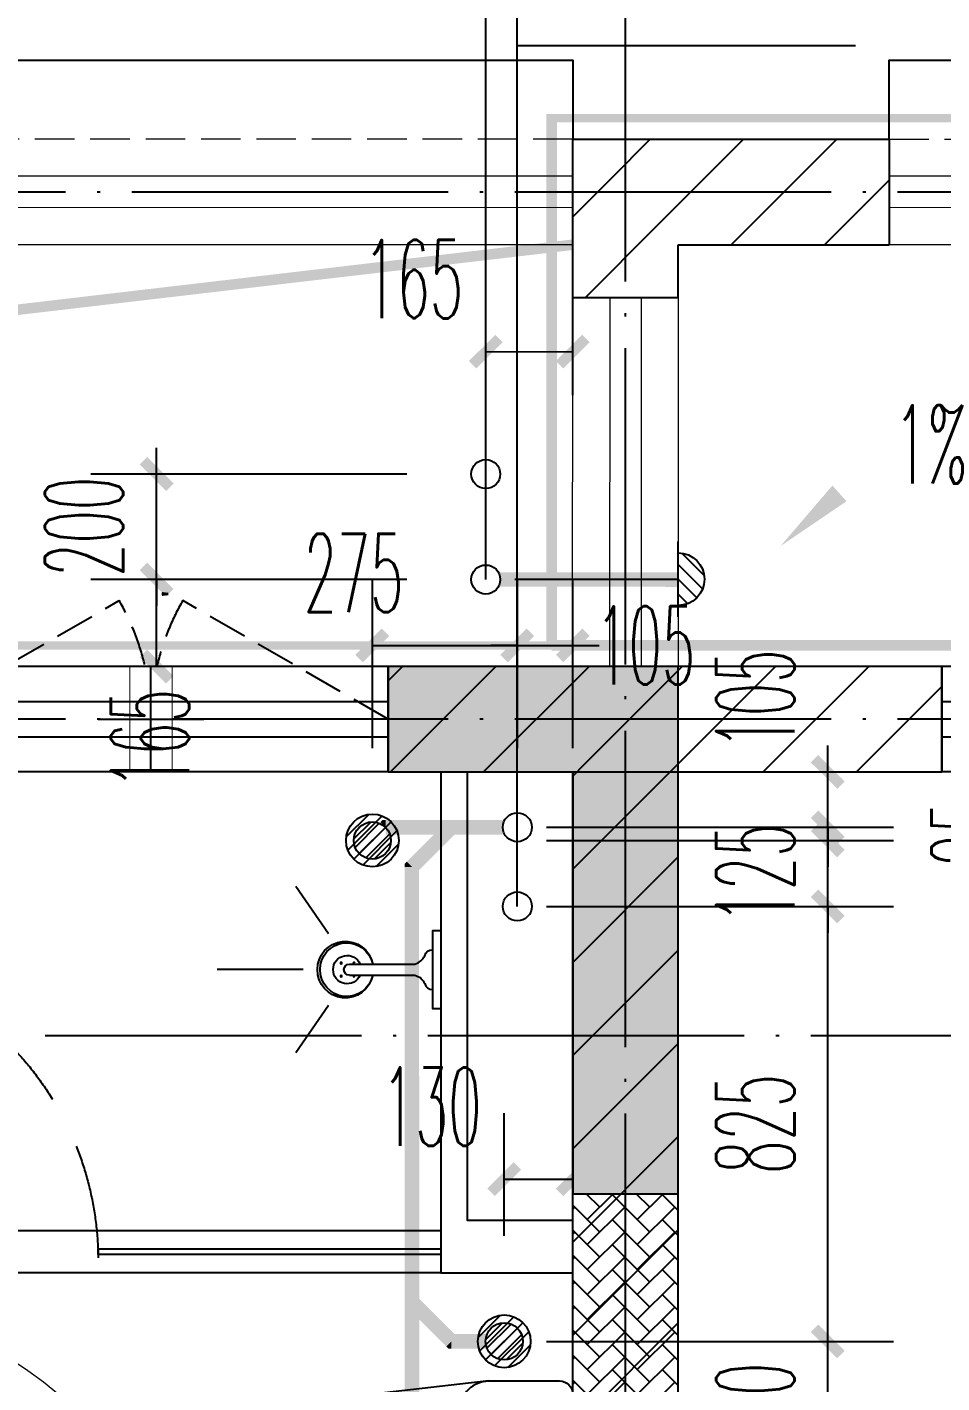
# Model space of a CAD drawing. Extents: x 27938 to 1507990, y 110129 to 923079.
# Drawn here: x 1231629 to 1233364, y 588665 to 591237 of the extents above; entities that cross this region are included whole.
import ezdxf

# ---------------------------------------------------------------- set-up
doc = ezdxf.new("R2010")
doc.units = 0
doc.header["$LTSCALE"] = 1000
doc.header["$MEASUREMENT"] = 0
doc.linetypes.add('DASH', pattern=[0.35, 0.25, -0.1])
doc.linetypes.add('DOTE', pattern=[2.4200000000000004, 2, -0.2, 0.02, -0.2])
for name, color, linetype in [('----建筑底图', 8, 'Continuous'), ('COLUMN', 9, 'Continuous'), ('CURTWALL', 4, 'Continuous'), ('DIM_SYMB', 3, 'Continuous'), ('DIM_废水', 31, 'Continuous'), ('DIM_污水', 2, 'Continuous'), ('DIM_雨水', 4, 'Continuous'), ('DIM_餐饮排水', 31, 'Continuous'), ('DOTE', 1, 'Continuous'), ('EQUIP_地漏', 7, 'Continuous'), ('IP-bath&kitchen-JOHNSON', 4, 'Continuous'), ('LVTRY', 6, 'Continuous'), ('P-bath&kitchen-JOHNSON', 4, 'Continuous'), ('PIPE-废水', 31, 'TG_F'), ('PIPE-污水', 2, 'W'), ('PUB_HATCH', 8, 'Continuous'), ('VPIPE-凝结', 150, 'N'), ('VPIPE-废水', 31, 'Continuous'), ('VPIPE-污水', 2, 'W'), ('VPIPE-雨水', 4, 'Y'), ('VPIPE-餐饮排水', 41, 'P'), ('WALL', 9, 'Continuous'), ('WINDOW', 4, 'Continuous'), ('WINDOW_TEXT', 7, 'Continuous'), ('保温', 6, 'Continuous'), ('机电标识类', 1, 'Continuous'), ('看线', 251, 'Continuous')]:
    doc.layers.add(name, color=color, linetype=linetype)
for name, color, linetype, lineweight in [('平面-排水沟', 86, 'Continuous', 15), ('平面-栏杆', 135, 'Continuous', 15), ('平面-看线', 45, 'Continuous', 15), ('平面-空调室内机', 176, 'Continuous', 9), ('空调', 76, 'Continuous', 13)]:
    doc.layers.add(name, color=color, linetype=linetype, lineweight=lineweight)
doc.styles.add('_TCH_DIM', font='SIMPLEX.shx', dxfattribs={"width": 0.7, "bigfont": 'GBCBIG.shx'})
doc.styles.add('_TCH_DIM_T3', font='SIMPLEX.shx', dxfattribs={"width": 0.4941176470588236, "bigfont": 'GBCBIG.shx'})
doc.styles.add('_TCH_WINDOW', font='SIMPLEX.shx', dxfattribs={"width": 0.7, "height": 3.5, "bigfont": 'GBCBIG.shx'})
doc.styles.get("Standard").update_dxf_attribs({"font": 'gbenor.shx', "bigfont": 'gbcbig.shx'})
doc.styles.add('TG_LINETYPE', font='SIMPLEX', dxfattribs={"width": 0.8, "height": 3, "bigfont": 'HZTXT'})
doc.linetypes.add('N', pattern='A,3,-0.2,["N",Standard,S=0.25,R=0,X=-0.1,Y=-0.115],-0.2', length=3.4)
doc.linetypes.add('P', pattern='A,3,-0.2,["P",Standard,S=0.25,R=0,X=-0.1,Y=-0.115],-0.2', length=3.4)
doc.linetypes.add('TG_F', pattern='A,2,-0.3,["F",TG_LINETYPE,S=0.1,R=0,X=-0.23,Y=-0.15],0', length=2.3)
doc.linetypes.add('W', pattern='A,3,-0.2,["W",Standard,S=0.25,R=0,X=-0.1,Y=-0.115],-0.2', length=3.4)
doc.linetypes.add('Y', pattern='A,3,-0.2,["Y",Standard,S=0.25,R=0,X=-0.1,Y=-0.115],-0.2', length=3.4)
doc.dimstyles.new('_TWT_ARCH&&50', dxfattribs={"dimtxt": 148.75, "dimasz": 50, "dimexe": 125, "dimexo": 150, "dimgap": 63.12500000000001, "dimtad": 1, "dimdec": 0, "dimzin": 0, "dimdsep": 46, "dimtxsty": '_TCH_DIM_T3', "dimblk": 'ARCHTICK', "dimcen": 0.09, "dimclrt": 7, "dimazin": 2, "dimtfac": 1, "dimtdec": 0, "dimtix": 1, "dimtmove": 2, "dimatfit": 3, "dimfxl": 100, "dimtolj": 1, "dimtzin": 0, "dimarcsym": 0})
pattern_1 = [(45, (0, 89.755675), (-88.38838300365748, 88.3883830036575), [])]

# ---------------------------------------------------------------- blocks, each defined once
blk = doc.blocks.new('GFDGFSDFGD')
at = {"layer": 'PUB_HATCH'}
blk.add_hatch(color=256, dxfattribs=at).paths.add_polyline_path([(451666.7167304971, 373023.7243817647), (451666.7167987649, 372823.7234225881), (452016.6324407475, 372823.7236273639), (452016.6323879224, 372023.7239847798), (452216.631569413, 372023.7232685714), (452216.6321395629, 373023.7242364523)])
at = {"layer": 'COLUMN', "color": 6}
for p, q in [((451666.7167304971, 373023.7243817647), (451666.7167987649, 372823.7234225881)), ((452216.6321395629, 373023.7242364523), (451666.7167304971, 373023.7243817647)), ((452216.631569413, 372023.7232685714), (452216.6321395629, 373023.7242364523)), ((451666.7167987649, 372823.7234225881), (452016.6324407475, 372823.7236273639)), ((452016.6324407475, 372823.7236273639), (452016.6323879224, 372023.7239847798)), ((452016.6323879224, 372023.7239847798), (452216.631569413, 372023.7232685714))]:
    blk.add_line(p, q, dxfattribs=at)
blk = doc.blocks.new('GDFGDGRD')
at = {"layer": '保温', "linetype": 'ByBlock', "ltscale": 10}
h = blk.add_hatch(dxfattribs=at)
h.set_pattern_fill('AR-HBONE', color=251, scale=55)
h.set_pattern_definition([(45, (0, 0), (0, 47.41575231924514), [100.584, -33.528]), (135, (23.70786, 23.70786), (3.05311331771918e-15, 47.41575231924513), [100.584, -33.528])])
h.paths.add_polyline_path([(439016.5790388767, 370023.7249376682), (439016.5712974954, 372023.7235304342), (439216.5712974836, 372023.7237229171), (439216.5790388649, 370023.7251301511)])
blk = doc.blocks.new('dongkong')
blk.add_wipeout([(-603756.0415179721, 210770.96306340612), (-603756.0415180603, 210570.80961624245), (-603836.0415181214, 210570.80961593534), (-603836.0415181519, 210770.96306307407)])
at = {"layer": '机电标识类', "color": 250, "linetype": 'DASH', "ltscale": 400}
for p, q in [((-603796.0415180789, 210770.9630630909), (-603796.0415180789, 210570.8096162414)), ((-603896.0415180789, 210670.6929921169), (-603696.0415180789, 210670.6929921169))]:
    blk.add_line(p, q, dxfattribs=at)
at = {"layer": '空调', "color": 6, "linetype": 'DASH', "const_width": 2}
blk.add_lwpolyline([(-603756.0415180789, 210770.9630630909), (-603756.0415180789, 210570.8096162414), (-603836.0415180789, 210570.8096162414), (-603836.0415180789, 210770.9630630909)], close=True, dxfattribs=at)
blk = doc.blocks.new('rrrrrrrrrrrra')
at = {"color": 0}
for p, q in [((252.6024353011744, 483.7312025176361), (-87.39756469882559, 483.7312025176361)), ((-112.3975646988256, 458.7312025176361), (-112.3975646988256, 324.3323662159964)), ((277.6024353011744, 324.3323662159964), (277.6024353011744, 458.7312025176361)), ((-112.3975646988256, 324.3323662159964), (-63.69972878636327, -103.3637925456278)), ((277.6024353011744, 324.3323662159964), (227.5135563242948, -115.5808400628157)), ((-59.12511469877791, 271.0599162159488), (224.3299853011267, 271.0599162159488)), ((-20.6103619200876, 232.4137265472673), (-34.18044077546801, 153.6153487120755)), ((185.8152325224364, 232.4137265477329), (-20.6103619200876, 232.4137265472673)), ((185.8152325224364, 232.4137265477329), (199.3853113778168, 153.6153487125412)), ((191.3197469591396, 200.4502565474249), (-26.11487635679077, 200.4502565474249))]:
    blk.add_line(p, q, dxfattribs=at)
for centre, radius, start, end in [((-87.39756469882559, 458.7312025176361), 25, 90, 180), ((252.6024353011744, 458.7312025176361), 25, 0, 90), ((-59.12511469877791, 324.3323662164621), 53.27245000000602, 180, 270), ((224.3299853008939, 324.3323662164621), 53.27245000000253, 270, 0), ((-322.583031725022, 209.8070477982983), 293.8257332377133, 333.5368539848596, 351.4828191908725), ((487.787902327138, 209.8070477982983), 293.8257332377133, 188.5171808091275, 206.4631460151405), ((148.969911527005, -3.179016253445297), 224.0767612256445, 158.5202191710939, 180), ((16.2349590753438, -3.179016253445297), 224.0767612256723, 0, 21.47978082890611), ((83.83053322241176, -63.61970424279571), 152.7899563564, 195.0773243454172, 340.1181212308546)]:
    blk.add_arc(centre, radius, start, end, dxfattribs=at)
blk = doc.blocks.new('$lvtry$00000171')
at = {"color": 0}
for p, q in [((-74.24621202462731, 10.60660171788186), (-10.60660171788186, 74.24621202462731)), ((-69.81875867368217, -27.39235180270043), (27.39235180242758, 69.81875867368217)), ((-53.03300858900184, -53.03300858886359), (53.03300858900184, 53.03300858886359)), ((-27.39235180242758, -69.81875867368217), (69.81875867368217, 27.39235180270043)), ((10.60660171788186, -74.24621202462731), (74.24621202462731, -10.60660171788186))]:
    blk.add_line(p, q, dxfattribs=at)
blk.add_circle((0, 0), 75, dxfattribs=at)
blk.add_point((0, 0), dxfattribs=at)
blk = doc.blocks.new('135')
blk.add_hatch(color=0).paths.add_polyline_path([(4.76418280357393, 1.812162386259842), (3.614183923258678, -0.9586682789313272), (-4.698308072380313, 2.491328362025341), (-3.548309192054148, 5.262159027231063)])
at = {"color": 0}
for p, q in [((-5.000000000007275, 10.93307908955376), (-5.000000000007275, 30.53458335841333)), ((0, -9.095e-13), (-7.276000000000001e-12, 39.11915162772765)), ((4.999999999996362, 10.92478528669653), (4.999999999992723, 32.30060393840449)), ((-6.34257382159194, 2.632406550414998), (5.421245566391007, -2.250020692198631)), ((-5.698204626369259, 2.906323017595241), (-5.160113183243083, 2.682994842084553)), ((-5.555794630552554, 18.93025617586591), (-3.355794630551827, 19.41189882087838)), ((-3.355794630551827, 19.41189882087838), (-5.502586708164016, 19.38346581543646)), ((5.249555696867901, 10.9245783101278), (-5.25044430312846, 10.93328680312606)), ((5.227938415449898, 9.660595023749009), (-5.205485498692723, 9.660595023727183)), ((-5.160113183243083, 2.682994842084553), (-3.818447822857706, 5.915630618167598)), ((-3.818447822857706, 5.915630618167598), (5.417654394495911, 2.08230101709978)), ((5.617387633388716, 18.86060526279379), (3.417387633387988, 19.34224790780627)), ((3.417387633387988, 19.34224790780627), (5.564179711000178, 19.31381490236435)), ((4.075989034128724, -1.150334758983262), (5.417654394495911, 2.08230101709978)), ((4.075989034125087, -1.150334758983262), (5.7233188174323, -1.834038541420341))]:
    blk.add_line(p, q, dxfattribs=at)
for centre, radius, start, end in [((6.161034868437128, 15.83646535001662), 13.51105029248686, 151.0147378050733, 204.8403314206463), ((13.49583268638525, 4.204098348475781), 20.48112573357894, 163.092431708237, 182.0011966084188), ((-5.975522388205718, 3.562607190228845), 1, 184.2275252268287, 248.4661137629982), ((13.54264475737364, 4.193994001077044), 19.52885339284392, 163.7443120071847, 182.5268738689926), ((8.625610374787357, 15.4674340699994), 14.59806099666519, 166.2780045267358, 198.0953497200314), ((-5.467505949505721, 3.349919817060253), 0.5, 181.9385014602077, 247.2597126889964), ((-5.220308285297505, 22.14142036417525), 0.5, 335.7643365041333, 151.0147378054934), ((3.827398038803949, 18.06844884589281), 9.42220170707689, 155.7643365036202, 171.9772791662345), ((5.153695528464595, 22.26171150950449), 0.5, 29.84246110022977, 204.5740373216479), ((-5.946870150815811, 17.18555889137405), 11.70614123311011, 10.4750181798539, 24.57403732164799), ((29.07817214454553, 6.708467335577552), 24.03224306675829, 172.943947749341, 199.2318175570648), ((-6.288615623223449, 15.43590622998363), 12.3887641438454, 338.644919711974, 16.04760207510264), ((-6.035673477003001, 15.84248269684667), 13.39994098009156, 334.9111406033848, 29.84246110034611), ((26.37160870551816, 6.273545375245702), 20.6409126368038, 169.1453753653255, 199.9525787155704), ((5.869786496521555, -1.169297062749137), 1.170107913508445, 247.4597126892894, 19.95257871601565), ((5.914985297487874, -1.372233430550295), 0.5, 247.4597126892894, 19.23181755750988)]:
    blk.add_arc(centre, radius, start, end, dxfattribs=at)
blk.add_open_spline([(-5.000000000007275, 30.53458335841333), (-4.10443294849756, 31.33336597555081), (-2.288282033354334, 32.95324444101334), (0.90438098919185, 29.19536669430727), (3.450096077842316, 31.12548990286359), (4.999999999992723, 32.30060393840449)], degree=3, knots=[0, 0, 0, 0, 3.066329070407599, 6.218313121244897, 11.12413523619883, 11.12413523619883, 11.12413523619883, 11.12413523619883], dxfattribs=at)
blk = doc.blocks.new('SDFAWERAWER')
at = {"layer": 'LVTRY', "color": 0}
for p, q in [((593987.7654218215, -1242190.543110286), (593978.1679464299, -1242213.999597729)), ((594017.0860310916, -1242202.539954511), (593987.7654218215, -1242190.543110286)), ((594015.8193360465, -1242220.432964417), (594027.1688849085, -1242192.714558183)), ((594025.7000045974, -1242203.902384486), (594018.4845674199, -1242221.524267195)), ((594022.6186791044, -1242211.427743668), (594029.8341162818, -1242193.80586096)), ((594025.3530065713, -1242210.830205286), (594031.0932591765, -1242196.811088268)), ((594027.1688849085, -1242192.714558183), (594033.0323939191, -1242195.115424288)), ((594029.8341162818, -1242193.80586096), (594031.0932591765, -1242196.811088268)), ((594032.1593517042, -1242197.24760937), (594033.0323939191, -1242195.115424288)), ((594033.0323939191, -1242195.115424288), (594033.976751101, -1242197.369344781)), ((594033.7584905497, -1242197.902391045), (594033.9763517794, -1242197.370320023)), ((594047.2517495372, -1242200.933083513), (594035.9092786319, -1242228.654386825)), ((594041.579694262, -1242228.485098852), (594051.1771696536, -1242205.028611409)), ((594049.9172594484, -1242202.023705706), (594043.3176582216, -1242218.153308231)), ((594047.2517495372, -1242200.933083513), (594049.9172594484, -1242202.023705706)), ((594049.9172594484, -1242202.023705706), (594051.1771696536, -1242205.028611409)), ((593941.1893833182, -1242210.071718162), (593783.7054442759, -1242594.768872668)), ((593964.6458707345, -1242219.669193542), (593807.1619316919, -1242604.366348048)), ((593941.1893833182, -1242210.071718162), (593964.6458707345, -1242219.669193542)), ((594007.4885557, -1242225.996441955), (593978.1679464299, -1242213.999597729)), ((594015.8193360465, -1242220.432964417), (594021.6828450572, -1242222.833830523)), ((594018.4845674199, -1242221.524267195), (594021.4897947444, -1242220.265124338)), ((594025.3530065713, -1242210.830205286), (594021.4897947444, -1242220.265124338)), ((594022.5558872721, -1242220.70164544), (594021.6828450572, -1242222.833830523)), ((594021.6828450572, -1242222.833830523), (594023.9367655669, -1242221.889473379)), ((594024.1550261178, -1242221.356427115), (594023.937164888, -1242221.888498138)), ((594035.9092786319, -1242228.654386825), (594038.5747885434, -1242229.745009019)), ((594037.3439066054, -1242210.828683256), (594087.9885953569, -1242231.550505105)), ((594038.5747885434, -1242229.745009019), (594045.1743897707, -1242213.615406493)), ((594038.5747885434, -1242229.745009019), (594041.579694262, -1242228.485098852)), ((594057.0670404839, -1242246.282014925), (594066.6645158757, -1242222.825527482)), ((594027.746431214, -1242234.285170699), (594078.3911199654, -1242255.006992549)), ((593783.7054442759, -1242594.768872668), (593807.1619316919, -1242604.366348048)), ((593803.2340521519, -1242641.344911171), (593812.8315275433, -1242617.888423728)), ((593812.8315275433, -1242617.888423728), (593842.1521368134, -1242629.885267953)), ((593803.2340521519, -1242641.344911171), (593832.554661422, -1242653.341755396)), ((593842.1521368134, -1242629.885267953), (593832.554661422, -1242653.341755396)), ((593845.157042532, -1242628.625357786), (593833.814571627, -1242656.346661099)), ((593847.8225524705, -1242629.715979991), (593836.4800815652, -1242657.437283303)), ((593845.157042532, -1242628.625357786), (593842.1521368134, -1242629.885267953)), ((593847.8225524705, -1242629.715979991), (593845.157042532, -1242628.625357786)), ((593847.1421213057, -1242661.799772115), (593858.4845922105, -1242634.078468803)), ((593849.807631217, -1242662.890394308), (593861.150102122, -1242635.169090996)), ((593852.0613105225, -1242661.945461682), (593862.0950347865, -1242637.422770285)), ((593858.4845922105, -1242634.078468803), (593861.150102122, -1242635.169090996)), ((593861.150102122, -1242635.169090996), (593862.0950347865, -1242637.422770285)), ((593833.814571627, -1242656.346661099), (593832.554661422, -1242653.341755396)), ((593836.4800815652, -1242657.437283303), (593833.814571627, -1242656.346661099)), ((593847.1421213057, -1242661.799772115), (593849.807631217, -1242662.890394308))]:
    blk.add_line(p, q, dxfattribs=at)
blk.add_lwpolyline([(593823.4857289928, -1242716.975934958), (594045.7556563742, -1242173.940086161), (594036.5013807861, -1242170.150840413), (593814.2314534048, -1242713.186689209)], close=True, dxfattribs=at)
blk.add_arc((594075.2654484361, -1242240.036391133), 15.29342111015146, 281.7932153755734, 33.70187580186141, dxfattribs=at)
for centre, major_axis, start_param, end_param in [((593974.2417065077, -1242223.595433476), (3.926239933352681, 9.595835773426348), 0, 1.570796326794897), ((593816.7577674654, -1242608.292587982), (13.52371531371392, 33.05232318957029), 1.570796326794897, 3.141592653589793), ((593816.7577674654, -1242608.292587982), (3.926239933352681, 9.595835773426348), 1.570796326794897, 3.141592653589793)]:
    blk.add_ellipse(centre, major_axis=major_axis, ratio=1, start_param=start_param, end_param=end_param, dxfattribs=at)
at = {"layer": 'P-bath&kitchen-JOHNSON', "color": 0, "linetype": 'DASH'}
blk.add_arc((593809.7670385346, -1242714.004828131), 586.199339652145, 67.53694625199444, 157.1324720308851, dxfattribs=at)
at = {"layer": 'LVTRY', "color": 8, "xscale": -1, "rotation": 157.7329157530927}
blk.add_blockref('135', (594045.2713309255, -1242161.927690595), dxfattribs=at)
blk = doc.blocks.new('A$C5DCB2F21')
at = {"layer": 'IP-bath&kitchen-JOHNSON', "color": 0}
for p, q in [((-68.28558143033297, -213.1606503543517), (-157.7014214626688, -274.9614281078248)), ((68.16970908802614, -213.1606503543517), (157.5855491203619, -274.9614281078248)), ((-0.0579361711279489, -261.3536447175793), (-0.0579361711570528, -424.6555120690827))]:
    blk.add_line(p, q, dxfattribs=at)
for centre, major_axis, ratio, start_param, end_param in [((0.0421103943663184, -178.7724866370772), (-50.96224410476142, 6.55561e-11), 0.9900522014073144, -1.362970376127611, 4.504563029716158), ((0.0421103943663184, -177.7692267618913), (-26.80467913510691, 8.690706e-10), 0.9948122416210567, -1.167676844559286, 4.309269498205915)]:
    blk.add_ellipse(centre, major_axis=major_axis, ratio=ratio, start_param=start_param, end_param=end_param, dxfattribs=at)
at = {"layer": 'LVTRY', "color": 0}
for p, q in [((73.60639230580999, 0), (-73.60639230580999, 0)), ((-10.47308850636909, -173.5162652194049), (-10.47308850636909, -49.2578386965979)), ((10.5573092952909, -173.5162652194049), (10.5573092952909, -49.2578386965979))]:
    blk.add_line(p, q, dxfattribs=at)
blk.add_lwpolyline([(73.60639230580999, 0), (73.60639230580999, -15.772798351245), (-73.60639230580999, -15.772798351245), (-73.60639230580999, 0)], dxfattribs=at)
for points in [[(-26.29978149385716, -30.6730770759059, -0.3641418619200349), (-37.77772499481944, -15.772798351245, -0.0204951839784475)], [(26.29978149385716, -30.6730770759059, 0.3641418619200187), (37.77772499482671, -15.772798351245, 0.0204951839784475)], [(-10.47308850636909, -49.43990604687496, 0.214893116671168), (-26.29978149385716, -30.6730770759059, 7.649644273232357)], [(10.5573092952909, -49.2578386965979, -0.2143900455666535), (26.29978149385716, -30.6730770759059, -7.649644273232357)]]:
    blk.add_lwpolyline(points, format="xyb", dxfattribs=at)
blk.add_arc((0.0421103944609058, -173.5162652194049), 10.51519890083, 180, 0, dxfattribs=at)
for centre, major_axis, ratio, start_param, end_param in [((0.0421103943663184, -181.2952494334531), (53.64446843239703, 4.6092399e-09), 0.9875770290783108, 1.768090240399728, 7.656687720196345), ((-12.41473554639378, -164.737432311369), (1.3012e-12, 1.432845619463478), 0.8500000000096485, -1.570796326743344, 4.712388980436241), ((12.49895633515552, -164.737432311369), (-1.089747e-10, 1.432845619463478), 0.8500000000096485, 4.712388980370823, 10.99557428755041), ((-12.41473554639378, -189.1718906858077), (-2.801241e-10, 1.432845619478029), 0.8500000000010158, 4.712388980259137, 10.99557428743872), ((12.49895633515552, -189.1718906858077), (-3.904000999999999e-10, 1.43284561947803), 0.8500000000010156, 4.712388980193717, 10.9955742873733)]:
    blk.add_ellipse(centre, major_axis=major_axis, ratio=ratio, start_param=start_param, end_param=end_param, dxfattribs=at)
blk = doc.blocks.new('$TCHSYS$DOOR2D')
for p, q in [((0.45, 0.9750000000000001), (0.5000000000000002, 0.9750000000000001)), ((0.45, 0), (0.45, 0.9750000000000001)), ((0.5, 0), (0.5, 0.9750000000000001)), ((0.5, 0), (0.45, 0))]:
    blk.add_line(p, q)
at = {"lineweight": 13}
blk.add_arc((0.475, 0), 0.975, 91.4692835813538, 180, dxfattribs=at)
blk = doc.blocks.new('DSGDFGF')
at = {"layer": 'IP-bath&kitchen-JOHNSON', "color": 0}
for p, q in [((676542.331932724, 342985.0196551088), (677892.3295454062, 342985.0196507949)), ((676542.331932724, 342950.0196551071), (677192.3295454478, 342950.0196505642)), ((677192.3413922582, 342940.0196503444), (677192.3413922533, 342950.0196505642)), ((676542.331932724, 342940.0196551071), (677192.3413922582, 342940.0196503444)), ((676542.331932724, 342905.019720073), (677892.3295454059, 342905.0196507949))]:
    blk.add_line(p, q, dxfattribs=at)
for points in [[(676542.3319719185, 343855.3312094221), (676542.3319289016, 342905.0196913155), (676292.3295242395, 342905.0197074407)], [(676492.3319719185, 343855.3312094221), (676492.331953106, 343005.0197000016), (676292.3295265906, 343005.0197000032)]]:
    blk.add_lwpolyline(points, dxfattribs=at)
at = {"layer": 'CURTWALL', "color": 0, "xscale": 800, "yscale": 800, "zscale": 50, "rotation": 5.54452612062199e-09}
blk.add_blockref('$TCHSYS$DOOR2D', (677392.3193099796, 342080.3318189853), dxfattribs=at)
at = {"layer": 'IP-bath&kitchen-JOHNSON', "color": 8}
for name, p, rotation in [('A$C5DCB2F21', (676542.3428769042, 343480.3272782623), 90.00848852444699), ('SDFAWERAWER', (-342526.1847909405, 1268090.515878983), 22.25976934310714)]:
    blk.add_blockref(name, p, dxfattribs=dict(at, rotation=rotation))
at = {"layer": 'LVTRY', "color": 8, "xscale": -0.6666666667107826, "yscale": 0.6666666667107826}
for p in [(676672.3319719185, 343725.3312094244), (676422.3295454204, 342775.3312094267)]:
    blk.add_blockref('$lvtry$00000171', p, dxfattribs=at)
at = {"layer": 'LVTRY', "color": 8, "extrusion": (0, 0, -1), "xscale": -1, "zscale": -1, "rotation": 270}
blk.add_blockref('rrrrrrrrrrrra', (-676776.0631769253, 342422.5730388308), dxfattribs=at)
blk = doc.blocks.new('A$C7A951E79')
at = {"layer": 'LVTRY'}
for p, q in [((-0.03019816137384623, -71.1504577078158), (0.03032669913955033, 71.45330783701502)), ((-7.071067817567382, 49.49747468566056), (-49.49747468711575, 7.071067807148211)), ((0.01200970011996105, 28.29628095228691), (-46.54583911696682, -18.26156787434593)), ((0, 0), (-35.35533905785996, -35.35533906542696)), ((-0.01200970011996105, -28.29628095240332), (-18.26156786479987, -46.54583912075032))]:
    blk.add_line(p, q, dxfattribs=at)
blk.add_arc((6.426847539842129e-05, 0.1514250643085688), 49.94917711705559, 89.97568208789981, 269.9756820878998, dxfattribs=at)
blk.add_point((0, 0), dxfattribs=at)
blk = doc.blocks.new('A$C42425DA4')
at = {"xscale": -1}
blk.add_blockref('A$C7A951E79', (26999.9999682011, -0.07223157642874867), dxfattribs=at)
blk = doc.blocks.new('$WINLIB2D$00000001')
at = {"color": 0}
for points in [[(-0.4999999999999964, 0.5000000000000142), (-0.4999999999999964, -0.4999999999999858)], [(-0.4999999999999964, 0.5000000000000142), (0.5000000000000036, 0.5000000000000142)], [(0.5000000000000036, -0.4999999999999858), (0.5000000000000036, 0.5000000000000142)], [(0.5000000000000036, 0.1666666666666714), (-0.4999999999999964, 0.1666666666666714)], [(0.5000000000000036, -0.1666666666666572), (-0.4999999999999964, -0.1666666666666572)], [(-0.4999999999999964, -0.4999999999999858), (0.5000000000000036, -0.4999999999999858)]]:
    blk.add_lwpolyline(points, dxfattribs=at)
blk = doc.blocks.new('A$C149A4CC3')
at = {"layer": 'PUB_HATCH'}
h = blk.add_hatch(dxfattribs=at)
h.set_pattern_fill('普通砖', color=256, scale=50, style=0)
h.set_pattern_definition(pattern_1)
h.paths.add_polyline_path([(6399.999999122022, -15510.08435540857), (6599.999999128061, -15710.08435540446), (6999.999998824857, -15710.08435539628), (6999.999998820759, -15510.08435539628)])
h = blk.add_hatch(dxfattribs=at)
h.set_pattern_fill('普通砖', color=256, scale=50, style=0)
h.set_pattern_definition(pattern_1)
h.paths.add_polyline_path([(6599.999999131076, -15810.08435551095), (6599.999999128061, -15710.08435540446), (6399.999999122022, -15510.08435540857), (6399.999999131076, -15810.084355517)])
h = blk.add_hatch(dxfattribs=at)
h.set_pattern_fill('普通砖', color=256, scale=50, style=0)
h.set_pattern_definition(pattern_1)
h.paths.add_polyline_path([(6499.999999152108, -16510.08435552946), (6049.999999116145, -16510.08435554377), (6049.999999122509, -16710.08435554377), (6399.999999182116, -16710.08435553263), (6499.99999917174, -16643.41768886241)])
h = blk.add_hatch(dxfattribs=at)
h.set_pattern_fill('普通砖', color=256, scale=50, style=0)
h.set_pattern_definition(pattern_1)
h.paths.add_polyline_path([(6599.999999182114, -16710.08435552515), (7099.999998855516, -16710.08435550364), (7099.999998846916, -16510.08435550364), (6499.99999915099, -16510.08435552946), (6499.999999172112, -16643.41768886241)])
h = blk.add_hatch(dxfattribs=at)
h.set_pattern_fill('普通砖', color=256, scale=50, style=0)
h.set_pattern_definition(pattern_1)
h.paths.add_polyline_path([(6399.999999240041, -19410.08435477672), (6599.999999242184, -19510.08435473247), (6599.999999182114, -16710.08435552515), (6499.99999917174, -16643.41768886241), (6399.999999182116, -16710.08435553263)])
at = {"color": 8, "linetype": 'DASH', "ltscale": 0.8, "const_width": 20}
blk.add_lwpolyline([(6359.999989774195, -16470.08494299807), (8059.999998752959, -16470.08437112049), (8059.999998752959, -15710.08530140889)], dxfattribs=at)
at = {"layer": 'DOTE', "color": 169, "linetype": 'DOTE', "ltscale": 0.3}
for p, q in [((6499.999999315129, -19410.08434694167), (6499.999999900698, -11458.04734790955)), ((25039.89799962282, -15610.08435363509), (-25818.76699962281, -15610.08435363503)), ((25039.89799962282, -16610.08434715244), (-25818.76699962281, -16610.08434715233)), ((-25818.76699962281, -17209.81407665176), (25039.89799962282, -17209.81412224047))]:
    blk.add_line(p, q, dxfattribs=at)
at = {"layer": 'VPIPE-凝结', "color": 8, "ltscale": 0.1}
blk.add_line((6290.005524658947, -16344.54390998866), (6599.773159391829, -16344.54392768384), dxfattribs=at)
at = {"layer": 'WALL', "color": 8}
for p, q in [((6399.999999122022, -15510.08435540857), (6999.999998820759, -15510.08435539628)), ((6399.999999131076, -15810.084355517), (6399.999999122022, -15510.08435540857)), ((6999.999998820759, -15510.08435539628), (6999.999998824857, -15710.08435539628)), ((6599.999999128061, -15710.08435540446), (6999.999998824857, -15710.08435539628)), ((6599.999999131076, -15810.08435551095), (6599.999999128061, -15710.08435540446)), ((6399.999999131076, -15810.084355517), (6599.999999131076, -15810.08435551095)), ((6499.999999152108, -16510.08435552946), (6049.999999116145, -16510.08435554377)), ((6049.999999116145, -16510.08435554377), (6049.999999122509, -16710.08435554377)), ((7099.999998846916, -16510.08435550364), (6499.99999915099, -16510.08435552946)), ((7099.999998855516, -16710.08435550364), (7099.999998846916, -16510.08435550364)), ((6049.999999122509, -16710.08435554377), (6399.999999182116, -16710.08435553263)), ((6399.999999240041, -19410.08435477672), (6399.999999182116, -16710.08435553263)), ((6599.999999242184, -19510.08435473247), (6599.999999182114, -16710.08435552515)), ((6599.999999182114, -16710.08435552515), (7099.999998855516, -16710.08435550364))]:
    blk.add_line(p, q, dxfattribs=at)
at = {"layer": 'WINDOW', "color": 8, "linetype": 'DASH', "ltscale": 0.3}
for points in [[(5150.092204775894, -16610.08434715233), (5539.845394084463, -16385.15668883634, -0.131605288826864), (5600.09220482572, -16610.08434712357)], [(6050.092204875546, -16610.08434715233), (5660.339015566977, -16385.15668883634, 0.131605288826864), (5600.09220482572, -16610.08434712357)]]:
    blk.add_lwpolyline(points, format="xyb", dxfattribs=at)
at = {"layer": '平面-排水沟', "color": 8}
blk.add_lwpolyline([(6972.336657617125, -16122.15898217208, 0, 0, 0), (6793.942787770065, -16281.75510712195, 0, 40.00000000000001, 0), (6905.735039116968, -16181.74264520449, 0, 0, 0)], format="xyseb", dxfattribs=at)
at = {"layer": '平面-栏杆', "color": 8}
for points in [[(6399.999999106629, -15580.03744550154), (4800.002600215375, -15579.78725721588)], [(8000.000511534628, -15579.94362433732), (7000.002600049018, -15579.78725673113)], [(6399.999999106629, -15640.03744550154), (4800.002600215375, -15639.78725721588)], [(8000.000511534628, -15639.94362433732), (7000.002600049018, -15639.78725673113)], [(6469.999999129097, -15810.08435551677), (6469.702900463599, -16510.08175429312)], [(6529.999999129097, -15810.08435551677), (6529.702900463599, -16510.08175429312)]]:
    blk.add_lwpolyline(points, dxfattribs=at)
at = {"layer": '平面-看线', "color": 8}
blk.add_line((6399.702900442644, -16510.08413533535), (6399.999999108608, -15810.08435551677), dxfattribs=at)
at = {"layer": '平面-看线', "color": 8, "linetype": 'DASH', "ltscale": 0.3}
for points in [[(6399.999999055173, -15510.08435584145), (4799.999998987187, -15510.08435588103)], [(6999.999998816289, -15510.08435539581), (7999.999998626299, -15510.08435534762)]]:
    blk.add_lwpolyline(points, dxfattribs=at)
at = {"layer": '平面-看线', "color": 8}
for points in [[(6399.999999060296, -15710.08435584145), (4799.999998992309, -15710.08435588103)], [(7999.999998626299, -15710.08435534762), (6999.999998822808, -15710.08435539581)], [(6599.999999128631, -15810.08435551677), (6599.702900463133, -16510.08175429312)]]:
    blk.add_lwpolyline(points, dxfattribs=at)
at = {"layer": '看线', "color": 8, "ltscale": 0.5}
for points in [[(4799.999999066582, -15510.08435557765), (4799.999999066582, -15360.08435557765), (6399.999999244465, -15360.08435552922), (6399.999999261228, -15510.08435546287)], [(6999.999998820713, -15510.08435539628), (6999.999998820713, -15360.08435539628), (8000.000511532417, -15360.08435538696), (8000.000512029743, -15510.08435539255)]]:
    blk.add_lwpolyline(points, dxfattribs=at)
at = {"color": 8}
for name, p in [('GFDGFSDFGD', (-445616.5786988664, -389533.8091794208)), ('A$C42425DA4', (-20400.22683947522, -16344.5439277101))]:
    blk.add_blockref(name, p, dxfattribs=at)
at = {"color": 8, "xscale": -1}
blk.add_blockref('GDFGDGRD', (445616.5787025666, -389533.8091793274), dxfattribs=at)
at = {"layer": 'WINDOW', "color": 8}
ref = blk.add_blockref('$WINLIB2D$00000001', (7549.999998851214, -16610.0843554843), dxfattribs=dict(at, xscale=-900, yscale=-200, zscale=-900, rotation=2.464015854641344e-09))
ref.add_attrib('A', 'C0914', (7574.624283525229, -16374.70996456433), dxfattribs={"layer": 'WINDOW_TEXT', "color": 8, "ltscale": 0.5, "height": 4.25, "rotation": 2.464015854641344e-09, "style": '_TCH_WINDOW', "width": 0.4941176470588236})
at = {"layer": '平面-排水沟', "color": 7, "style": '_TCH_DIM', "width": 0.4941176470588236}
blk.add_text('1%', height=148.75, dxfattribs=at).set_placement((7009.638005483069, -16163.16315737908))
at = {"layer": '平面-空调室内机', "color": 8, "ltscale": 0.3, "xscale": -1, "rotation": 180}
blk.add_blockref('dongkong', (609396.0415190364, 194060.7256675176), dxfattribs=at)
at = {"color": 8, "linetype": 'DASH', "ltscale": 0.8, "const_width": 20}
blk.add_lwpolyline([(-0.003342016949318349, -16470.08435543487), (1659.999992188881, -16470.08435543906), (1659.999992801226, -15470.08435546519), (4839.999989744043, -15470.08435569576), (4839.999989768607, -16470.08435556991), (6359.999989774195, -16470.08435552154), (6359.999989743694, -15470.08435540629), (8059.99998934858, -15470.08435539098), (8059.999989335309, -14670.08434770285), (10160.00100836717, -14670.08434783731), (10160.00100967474, -13020.08434792334), (14839.99898536177, -13020.08434792334), (14839.99898393685, -14670.08434783138), (16940.00000092911, -14670.08434769692), (16940.00000091607, -15470.08435546752), (18640.00000035611, -15470.08435546275), (18640.00000048906, -16470.08435553045), (20160.00000045518, -16470.08435557876), (20160.00000047975, -15470.08435566269), (23339.99999742268, -15470.08435546857), (23339.99999803479, -16470.08435543819), (25139.99999982852, -16470.08435532777)], dxfattribs=at)
at = {"color": 8, "const_width": 20}
blk.add_lwpolyline([(4799.7029034273, -16510.08580679999), (4977.935880425503, -15876.66944902652), (6400.000002106535, -15710.08436908812)], dxfattribs=at)
at = {"color": 8, "xscale": -1}
blk.add_blockref('DSGDFGF', (682692.3193142469, -360565.4161846809), dxfattribs=at)
at = {"layer": 'WINDOW', "color": 8}
ref = blk.add_blockref('$WINLIB2D$00000001', (5599.999999119319, -16610.08435555809), dxfattribs=dict(at, xscale=-900, yscale=-200, zscale=-900, rotation=1.823162473766424e-09))
ref.add_attrib('A', 'C0914', (5620.755165361727, -16374.70894857144), dxfattribs={"layer": 'WINDOW_TEXT', "color": 8, "ltscale": 0.5, "height": 4.25, "rotation": 1.823162473766424e-09, "style": '_TCH_WINDOW', "width": 0.4941176470588236})
blk = doc.blocks.new('_ArchTick')
at = {"color": 0, "linetype": 'ByBlock', "const_width": 0.4}
blk.add_lwpolyline([(-0.5, -0.5), (0.5, 0.5)], dxfattribs=at)
blk = doc.blocks.new('*D372')
at = {"layer": 'Defpoints', "color": 0}
for p in [(1231874.364980903, 590388.9752524293), (1232498.609606734, 590388.9752524293), (1232498.609553885, 590188.9752524293)]:
    blk.add_point(p, dxfattribs=at)
at = {"layer": 'DIM_SYMB', "color": 0, "lineweight": -2}
for p, q in [((1231874.364980903, 590388.9752524293), (1231874.364980903, 590438.9752524293)), ((1232348.609606734, 590388.9752524293), (1231749.364980903, 590388.9752524293)), ((1231874.364980903, 590188.9752524293), (1231874.364980903, 590388.9752524293)), ((1232348.609553885, 590188.9752524293), (1231749.364980903, 590188.9752524293)), ((1231874.364980903, 590188.9752524293), (1231874.364980903, 590138.9752524293))]:
    blk.add_line(p, q, dxfattribs=at)
at = {"layer": 'DIM_SYMB', "color": 0, "lineweight": -2, "xscale": 50, "yscale": 50, "zscale": 50}
for p, rotation in [((1231874.364980903, 590388.9752524293), 270), ((1231874.364980903, 590188.9752524293), 90)]:
    blk.add_blockref('_ArchTick', p, dxfattribs=dict(at, rotation=rotation))
at = {"layer": 'DIM_SYMB', "color": 7, "insert": (1231736.864980903, 590288.9752524294), "char_height": 148.75, "attachment_point": 5, "rotation": 90, "style": '_TCH_DIM_T3'}
blk.add_mtext('\\A1;200', dxfattribs=at)
blk = doc.blocks.new('*D373')
at = {"layer": 'Defpoints', "color": 0}
for p in [(1231874.364932678, 590188.97525243), (1232498.609553885, 590188.97525243), (1232498.609510285, 590023.9751650128)]:
    blk.add_point(p, dxfattribs=at)
at = {"layer": 'DIM_SYMB', "color": 0, "lineweight": -2}
for p, q in [((1232348.609553885, 590188.97525243), (1231749.364932678, 590188.97525243)), ((1231874.364932678, 590023.9751650128), (1231874.364932678, 590188.97525243)), ((1232348.609510285, 590023.9751650128), (1231749.364932678, 590023.9751650128))]:
    blk.add_line(p, q, dxfattribs=at)
at = {"layer": 'DIM_SYMB', "color": 0, "lineweight": -2, "xscale": 50, "yscale": 50, "zscale": 50}
for p, rotation in [((1231874.364932678, 590188.97525243), 90), ((1231874.364932678, 590023.9751650128), 270)]:
    blk.add_blockref('_ArchTick', p, dxfattribs=dict(at, rotation=rotation))
at = {"layer": 'DIM_SYMB', "color": 7, "insert": (1231861.864874545, 589886.4753332688), "char_height": 148.75, "attachment_point": 5, "rotation": 90, "style": '_TCH_DIM_T3'}
blk.add_mtext('\\A1;165', dxfattribs=at)
blk = doc.blocks.new('*D374')
at = {"layer": 'Defpoints', "color": 0}
for p in [(1232558.520271919, 590063.9756559937), (1232283.517824967, 589718.975049288), (1232558.520271919, 589718.975049294)]:
    blk.add_point(p, dxfattribs=at)
at = {"layer": 'DIM_SYMB', "color": 0, "lineweight": -2}
for p, q in [((1232283.517824967, 589868.975049288), (1232283.517824967, 590188.9756559937)), ((1232558.520271919, 589868.975049294), (1232558.520271919, 590188.9756559937)), ((1232283.517824967, 590063.9756559937), (1232558.520271919, 590063.9756559937))]:
    blk.add_line(p, q, dxfattribs=at)
at = {"layer": 'DIM_SYMB', "color": 0, "lineweight": -2, "xscale": 50, "yscale": 50, "zscale": 50, "rotation": 180}
blk.add_blockref('_ArchTick', (1232283.517824967, 590063.9756559937), dxfattribs=at)
at = {"layer": 'DIM_SYMB', "color": 0, "lineweight": -2, "xscale": 50, "yscale": 50, "zscale": 50}
blk.add_blockref('_ArchTick', (1232558.520271919, 590063.9756559937), dxfattribs=at)
at = {"layer": 'DIM_SYMB', "color": 7, "insert": (1232247.840985694, 590201.4756559937), "char_height": 148.75, "attachment_point": 5, "style": '_TCH_DIM_T3'}
blk.add_mtext('\\A1;275', dxfattribs=at)
blk = doc.blocks.new('*D375')
at = {"layer": 'Defpoints', "color": 0}
for p in [(1232663.606687727, 590063.9756559979), (1232558.520271919, 589718.975049294), (1232663.606687727, 589718.9750492962)]:
    blk.add_point(p, dxfattribs=at)
at = {"layer": 'DIM_SYMB', "color": 0, "lineweight": -2}
for p, q in [((1232558.520271919, 589868.975049294), (1232558.520271919, 590188.9756559979)), ((1232663.606687727, 589868.9750492962), (1232663.606687727, 590188.9756559979)), ((1232558.520271919, 590063.9756559979), (1232508.520271919, 590063.9756559979)), ((1232558.520271919, 590063.9756559979), (1232663.606687727, 590063.9756559979)), ((1232663.606687727, 590063.9756559979), (1232713.606687727, 590063.9756559979))]:
    blk.add_line(p, q, dxfattribs=at)
at = {"layer": 'DIM_SYMB', "color": 0, "lineweight": -2, "xscale": 50, "yscale": 50, "zscale": 50}
blk.add_blockref('_ArchTick', (1232558.520271919, 590063.9756559979), dxfattribs=at)
at = {"layer": 'DIM_SYMB', "color": 0, "lineweight": -2, "xscale": 50, "yscale": 50, "zscale": 50, "rotation": 180}
blk.add_blockref('_ArchTick', (1232663.606687727, 590063.9756559979), dxfattribs=at)
at = {"layer": 'DIM_SYMB', "color": 7, "insert": (1232801.106733972, 590063.9751282777), "char_height": 148.75, "attachment_point": 5, "style": '_TCH_DIM_T3'}
blk.add_mtext('\\A1;105', dxfattribs=at)
blk = doc.blocks.new('*D376')
at = {"layer": 'Defpoints', "color": 0}
for p in [(1232663.56303377, 590621.1219205715), (1232498.609553885, 590388.9752524293), (1232663.464474806, 590388.9052835827)]:
    blk.add_point(p, dxfattribs=at)
at = {"layer": 'DIM_SYMB', "color": 0, "lineweight": -2}
for p, q in [((1232498.6732179, 590538.9752389189), (1232498.761166195, 590746.1918781594)), ((1232663.52813882, 590538.9052700724), (1232663.616087115, 590746.1219093129)), ((1232498.70811285, 590621.191889418), (1232663.56303377, 590621.1219205715))]:
    blk.add_line(p, q, dxfattribs=at)
at = {"layer": 'DIM_SYMB', "color": 0, "lineweight": -2, "xscale": 50, "yscale": 50, "zscale": 50}
for p, rotation in [((1232498.70811285, 590621.191889418), 179.975682137122), ((1232663.56303377, 590621.1219205715), 359.975682137122)]:
    blk.add_blockref('_ArchTick', p, dxfattribs=dict(at, rotation=rotation))
at = {"layer": 'DIM_SYMB', "color": 7, "insert": (1232361.266483914, 590758.7502357133), "char_height": 148.75, "attachment_point": 5, "rotation": 359.97568213712196, "style": '_TCH_DIM_T3'}
blk.add_mtext('\\A1;165', dxfattribs=at)
blk = doc.blocks.new('*D378')
at = {"layer": 'Defpoints', "color": 0}
for p in [(1232463.520251498, 589823.9750471334), (1233147.131627984, 589823.9750471334), (1232463.520251498, 589718.9750492936)]:
    blk.add_point(p, dxfattribs=at)
at = {"layer": 'DIM_SYMB', "color": 0, "lineweight": -2}
for p, q in [((1233147.131627984, 589823.9750471334), (1233147.131627984, 589873.9750471334)), ((1232613.520251498, 589823.9750471334), (1233272.131627984, 589823.9750471334)), ((1233147.131627984, 589718.9750492936), (1233147.131627984, 589823.9750471334)), ((1232613.520251498, 589718.9750492936), (1233272.131627984, 589718.9750492936)), ((1233147.131627984, 589718.9750492936), (1233147.131627984, 589668.9750492936))]:
    blk.add_line(p, q, dxfattribs=at)
at = {"layer": 'DIM_SYMB', "color": 0, "lineweight": -2, "xscale": 50, "yscale": 50, "zscale": 50}
for p, rotation in [((1233147.131627984, 589823.9750471334), 270), ((1233147.131627984, 589718.9750492936), 90)]:
    blk.add_blockref('_ArchTick', p, dxfattribs=dict(at, rotation=rotation))
at = {"layer": 'DIM_SYMB', "color": 7, "insert": (1233009.631627984, 589961.4750471334), "char_height": 148.75, "attachment_point": 5, "rotation": 90, "style": '_TCH_DIM_T3'}
blk.add_mtext('\\A1;105', dxfattribs=at)
blk = doc.blocks.new('*D379')
at = {"layer": 'Defpoints', "color": 0}
for p in [(1232463.520251498, 589718.9750492936), (1233147.131627984, 589718.9750492936), (1232463.520251498, 589693.9750472049)]:
    blk.add_point(p, dxfattribs=at)
at = {"layer": 'DIM_SYMB', "color": 0, "lineweight": -2}
for p, q in [((1233147.131627984, 589718.9750492936), (1233147.131627984, 589768.9750492936)), ((1232613.520251498, 589718.9750492936), (1233272.131627984, 589718.9750492936)), ((1233147.131627984, 589693.9750472049), (1233147.131627984, 589718.9750492936)), ((1232613.520251498, 589693.9750472049), (1233272.131627984, 589693.9750472049)), ((1233147.131627984, 589693.9750472049), (1233147.131627984, 589643.9750472049))]:
    blk.add_line(p, q, dxfattribs=at)
at = {"layer": 'DIM_SYMB', "color": 0, "lineweight": -2, "xscale": 50, "yscale": 50, "zscale": 50}
for p, rotation in [((1233147.131627984, 589718.9750492936), 270), ((1233147.131627984, 589693.9750472049), 90)]:
    blk.add_blockref('_ArchTick', p, dxfattribs=dict(at, rotation=rotation))
at = {"layer": 'DIM_SYMB', "color": 7, "insert": (1233418.089, 589706.4750482492), "char_height": 148.75, "attachment_point": 5, "rotation": 90, "style": '_TCH_DIM_T3'}
blk.add_mtext('\\A1;25', dxfattribs=at)
blk = doc.blocks.new('*D380')
at = {"layer": 'Defpoints', "color": 0}
for p in [(1232463.520251498, 589693.9750472049), (1233147.131627984, 589693.9750472049), (1232463.520251498, 589568.9756652017)]:
    blk.add_point(p, dxfattribs=at)
at = {"layer": 'DIM_SYMB', "color": 0, "lineweight": -2}
for p, q in [((1233147.131627984, 589693.9750472049), (1233147.131627984, 589743.9750472049)), ((1232613.520251498, 589693.9750472049), (1233272.131627984, 589693.9750472049)), ((1233147.131627984, 589568.9756652017), (1233147.131627984, 589693.9750472049)), ((1232613.520251498, 589568.9756652017), (1233272.131627984, 589568.9756652017)), ((1233147.131627984, 589568.9756652017), (1233147.131627984, 589518.9756652017))]:
    blk.add_line(p, q, dxfattribs=at)
at = {"layer": 'DIM_SYMB', "color": 0, "lineweight": -2, "xscale": 50, "yscale": 50, "zscale": 50}
for p, rotation in [((1233147.131627984, 589693.9750472049), 270), ((1233147.131627984, 589568.9756652017), 90)]:
    blk.add_blockref('_ArchTick', p, dxfattribs=dict(at, rotation=rotation))
at = {"layer": 'DIM_SYMB', "color": 7, "insert": (1233009.631627984, 589631.4753562034), "char_height": 148.75, "attachment_point": 5, "rotation": 90, "style": '_TCH_DIM_T3'}
blk.add_mtext('\\A1;125', dxfattribs=at)
blk = doc.blocks.new('*D381')
at = {"layer": 'Defpoints', "color": 0}
for p in [(1232463.520251498, 589568.9756652019), (1233147.131627984, 589568.9756652019), (1232463.520251498, 588743.9750469818)]:
    blk.add_point(p, dxfattribs=at)
at = {"layer": 'DIM_SYMB', "color": 0, "lineweight": -2}
for p, q in [((1232613.520251498, 589568.9756652019), (1233272.131627984, 589568.9756652019)), ((1233147.131627984, 588743.9750469818), (1233147.131627984, 589568.9756652019)), ((1232613.520251498, 588743.9750469818), (1233272.131627984, 588743.9750469818))]:
    blk.add_line(p, q, dxfattribs=at)
at = {"layer": 'DIM_SYMB', "color": 0, "lineweight": -2, "xscale": 50, "yscale": 50, "zscale": 50}
for p, rotation in [((1233147.131627984, 589568.9756652019), 90), ((1233147.131627984, 588743.9750469818), 270)]:
    blk.add_blockref('_ArchTick', p, dxfattribs=dict(at, rotation=rotation))
at = {"layer": 'DIM_SYMB', "color": 7, "insert": (1233009.631627984, 589156.475356092), "char_height": 148.75, "attachment_point": 5, "rotation": 90, "style": '_TCH_DIM_T3'}
blk.add_mtext('\\A1;825', dxfattribs=at)
blk = doc.blocks.new('*D382')
at = {"layer": 'Defpoints', "color": 0}
for p in [(1232463.520251498, 588743.9750469822), (1233147.131627983, 588743.9750469822), (1232463.520251498, 588473.8193116875)]:
    blk.add_point(p, dxfattribs=at)
at = {"layer": 'DIM_SYMB', "color": 0, "lineweight": -2}
for p, q in [((1233147.131627983, 588743.9750469822), (1233147.131627983, 588793.9750469822)), ((1232613.520251498, 588743.9750469822), (1233272.131627983, 588743.9750469822)), ((1233147.131627983, 588473.8193116875), (1233147.131627983, 588743.9750469822)), ((1232613.520251498, 588473.8193116875), (1233272.131627983, 588473.8193116875)), ((1233147.131627983, 588473.8193116875), (1233147.131627983, 588423.8193116875))]:
    blk.add_line(p, q, dxfattribs=at)
at = {"layer": 'DIM_SYMB', "color": 0, "lineweight": -2, "xscale": 50, "yscale": 50, "zscale": 50}
for p, rotation in [((1233147.131627983, 588743.9750469822), 270), ((1233147.131627983, 588473.8193116875), 90)]:
    blk.add_blockref('_ArchTick', p, dxfattribs=dict(at, rotation=rotation))
at = {"layer": 'DIM_SYMB', "color": 7, "insert": (1233009.631627983, 588608.897179335), "char_height": 148.75, "attachment_point": 5, "rotation": 90, "style": '_TCH_DIM_T3'}
blk.add_mtext('\\A1;270', dxfattribs=at)
blk = doc.blocks.new('*D386')
at = {"layer": 'Defpoints', "color": 0}
for p in [(1232663.616925314, 589051.6140000018), (1232533.520251466, 588793.9750472073), (1232663.616925314, 588793.9750472073)]:
    blk.add_point(p, dxfattribs=at)
at = {"layer": 'DIM_SYMB', "color": 0, "lineweight": -2}
for p, q in [((1232533.520251466, 588943.9750472073), (1232533.520251466, 589176.6140000018)), ((1232663.616925314, 588943.9750472073), (1232663.616925314, 589176.6140000018)), ((1232533.520251466, 589051.6140000018), (1232663.616925314, 589051.6140000018))]:
    blk.add_line(p, q, dxfattribs=at)
at = {"layer": 'DIM_SYMB', "color": 0, "lineweight": -2, "xscale": 50, "yscale": 50, "zscale": 50, "rotation": 180}
blk.add_blockref('_ArchTick', (1232533.520251466, 589051.6140000018), dxfattribs=at)
at = {"layer": 'DIM_SYMB', "color": 0, "lineweight": -2, "xscale": 50, "yscale": 50, "zscale": 50}
blk.add_blockref('_ArchTick', (1232663.616925314, 589051.6140000018), dxfattribs=at)
at = {"layer": 'DIM_SYMB', "color": 7, "insert": (1232396.020251466, 589189.1140000018), "char_height": 148.75, "attachment_point": 5, "style": '_TCH_DIM_T3'}
blk.add_mtext('\\A1;130', dxfattribs=at)
blk = doc.blocks.new('$TwtSys$00000141')
at = {"color": 1}
for p, q in [((-47.09803151780761, 3.836055847277748), (-5.041545145413693, 45.89254221967349)), ((-47.09803151780761, 3.836055847277748), (-5.041545145413693, 45.89254221967349)), ((-43.60958444554853, -17.52724007043071), (17.52724007042889, 43.60958444554853)), ((-43.60958444554853, -17.52724007043071), (17.52724007042889, 43.60958444554853)), ((-33.23401871576607, -33.23401871577153), (33.23401871576607, 33.23401871576425)), ((-33.23401871576607, -33.23401871576971), (33.23401871576607, 33.23401871576425)), ((-16.17805684451741, -43.53063328177632), (43.79137317708955, 16.43879673983065)), ((-16.17805684451741, -43.53063328177632), (43.79137317708955, 16.43879673983247)), ((5.715553844029273, -46.12975947626182), (46.12974035062325, -5.715572969671484)), ((5.715553844029273, -46.12975947626182), (46.12974035062325, -5.715572969671484))]:
    blk.add_line(p, q, dxfattribs=at)
blk.add_circle((0, -1.818989403545856e-12), 47, dxfattribs=at)
blk.add_circle((0, -1.818989403545856e-12), 47, dxfattribs=at)

msp = doc.modelspace()

# ---------------------------------------------------------------- block references
at = {"layer": '----建筑底图'}
msp.add_blockref('A$C149A4CC3', (1226263.606702472, 606534.0600115282), dxfattribs=at)

# ---------------------------------------------------------------- next in the draw order: hatches: boundary and pattern name
at = {"layer": 'PIPE-污水'}
for points in [[(1232308.518442574, 589718.9756647068), (1232298.79572471, 589728.6983834301), (1232302.82300625, 589732.7256656731)], [(1232308.518442574, 589718.9756647068), (1232308.518442952, 589732.7256651887), (1232302.82300625, 589732.7256656731)], [(1232358.525414919, 589643.9786827054), (1232348.802558933, 589653.7012638847), (1232344.775180433, 589649.6737719806)], [(1232358.525414919, 589643.9786827054), (1232344.775414968, 589643.9781174378), (1232344.775180433, 589649.6737719806)], [(1232433.562462539, 588743.9750464192), (1232423.839943527, 588734.2521287407), (1232427.867191598, 588730.2250467619)], [(1232433.562462539, 588743.9750464192), (1232433.56246165, 588730.2250470824), (1232427.867191598, 588730.2250467619)]]:
    msp.add_hatch(color=256, dxfattribs=at).paths.add_polyline_path(points)

# ---------------------------------------------------------------- next in the draw order: linework, layer by layer
at = {"layer": 'DIM_废水'}
msp.add_line((1232498.609567763, 590188.9752524275), (1232498.609567763, 591537.3510938116), dxfattribs=at)
at = {"layer": 'DIM_污水'}
msp.add_line((1232558.421264318, 589718.9756652019), (1232558.421264318, 591517.8590938116), dxfattribs=at)
at = {"layer": 'DIM_雨水'}
msp.add_line((1232498.609567763, 590388.9752524275), (1232498.609567763, 592090.1840938115), dxfattribs=at)
at = {"layer": 'DIM_餐饮排水'}
for p, q in [((1232558.421264318, 589568.9756652019), (1232558.421264318, 591201.72)), ((1232558.421264318, 591201.72), (1233199.69328702, 591201.72))]:
    msp.add_line(p, q, dxfattribs=at)
at = {"layer": 'PIPE-废水', "ltscale": 0.25, "const_width": 27.5}
msp.add_lwpolyline([(1232526.109551408, 590188.9635806535), (1232863.379552681, 590188.8204337398)], dxfattribs=at)
at = {"layer": 'PIPE-污水', "ltscale": 0.25, "const_width": 27.5}
for points in [[(1232308.481412714, 589718.9386349508), (1232308.518442952, 589718.9756651887)], [(1232433.520271879, 589718.9756651887), (1232308.518442952, 589718.9756651887)], [(1232358.525414909, 589643.97868338), (1232433.520271879, 589718.9756651887)], [(1232530.921264318, 589718.9756652019), (1232433.520271879, 589718.9756652019)], [(1232358.525414956, 589643.9786834269), (1232358.559374447, 588818.9750470944)], [(1232433.562461664, 588743.9750470824), (1232358.559374451, 588818.9750470944)], [(1232358.559374447, 588818.9750470944), (1232358.569672569, 588568.7949558677)], [(1232433.562461664, 588743.9750470824), (1232498.346457362, 588743.9750470172)]]:
    msp.add_lwpolyline(points, dxfattribs=at)
at = {"layer": 'VPIPE-废水'}
msp.add_circle((1232498.609567763, 590188.9752524275), 27.5, dxfattribs=at)
at = {"layer": 'VPIPE-污水'}
msp.add_circle((1232558.421264318, 589718.9756652019), 27.5, dxfattribs=at)
at = {"layer": 'VPIPE-雨水'}
msp.add_circle((1232498.609567763, 590388.9752524275), 27.5, dxfattribs=at)
at = {"layer": 'VPIPE-餐饮排水'}
msp.add_circle((1232558.421264318, 589568.9756652019), 27.5, dxfattribs=at)

# ---------------------------------------------------------------- next in the draw order: block references
at = {"layer": 'EQUIP_地漏', "xscale": 0.75, "yscale": 0.75, "zscale": 0.75, "rotation": 2.735758129764583e-11}
for p in [(1232283.594030864, 589693.9750469746), (1232533.596457362, 588743.975046977)]:
    msp.add_blockref('$TwtSys$00000141', p, dxfattribs=at)

# ---------------------------------------------------------------- next in the draw order: dimensions: what is measured, and where the dimension line sits
at = {"layer": 'DIM_SYMB'}
for base, p1, p2, angle, picture, middle in [((1232663.56303377, 590621.1219205715), (1232498.609553886, 590388.9752524293), (1232663.464474806, 590388.9052835827), 359.9756821371219, '*D376', (1232361.266483914, 590758.7502357133)), ((1232558.520271919, 590063.9756559937), (1232283.517824967, 589718.975049288), (1232558.520271919, 589718.975049294), 1.2369905829881277e-09, '*D374', (1232247.840985694, 590201.4756559937)), ((1231874.364932678, 590188.97525243), (1232498.609510285, 590023.9751650128), (1232498.609553885, 590188.97525243), 89.99998486007877, '*D373', (1231861.864874545, 589886.4753332688)), ((1232663.606687727, 590063.9756559979), (1232558.520271919, 589718.975049294), (1232663.606687727, 589718.9750492962), 1.2059791424143726e-09, '*D375', (1232801.106733972, 590063.9751282777)), ((1233147.131627984, 589823.9750471334), (1232463.520251498, 589718.9750492936), (1232463.520251498, 589823.9750471334), 90, '*D378', (1233009.631627984, 589961.4750471334)), ((1233147.131627984, 589718.9750492936), (1232463.520251498, 589693.9750472049), (1232463.520251498, 589718.9750492936), 90, '*D379', (1233418.089, 589706.4750482492)), ((1232663.616925314, 589051.6140000018), (1232533.520251466, 588793.9750472073), (1232663.616925314, 588793.9750472073), 0, '*D386', (1232396.020251466, 589189.1140000018))]:
    dim = msp.add_linear_dim(base=base, p1=p1, p2=p2, angle=angle, dimstyle='_TWT_ARCH&&50', dxfattribs=at)
    dim.commit()
    dim.dimension.update_dxf_attribs({"geometry": picture, "text_midpoint": middle, "dimtype": 129})
for p1, p2, distance, picture, middle in [((1232498.609553885, 590188.9752524293), (1232498.609606734, 590388.9752524293), 624.2446258310011, '*D372', (1231736.864980903, 590288.9752524294)), ((1232463.520251498, 589568.9756652017), (1232463.520251498, 589693.9750472049), -683.6113764860202, '*D380', (1233009.631627984, 589631.4753562034)), ((1232463.520251498, 588743.9750469818), (1232463.520251498, 589568.9756652019), -683.61137648602, '*D381', (1233009.631627984, 589156.475356092)), ((1232463.520251498, 588473.8193116875), (1232463.520251498, 588743.9750469822), -683.611376484856, '*D382', (1233009.631627983, 588608.897179335))]:
    dim = msp.add_aligned_dim(p1=p1, p2=p2, distance=distance, dimstyle='_TWT_ARCH&&50', dxfattribs=at)
    dim.commit()
    dim.dimension.update_dxf_attribs({"geometry": picture, "text_midpoint": middle})

doc.saveas('drawing.dxf')
